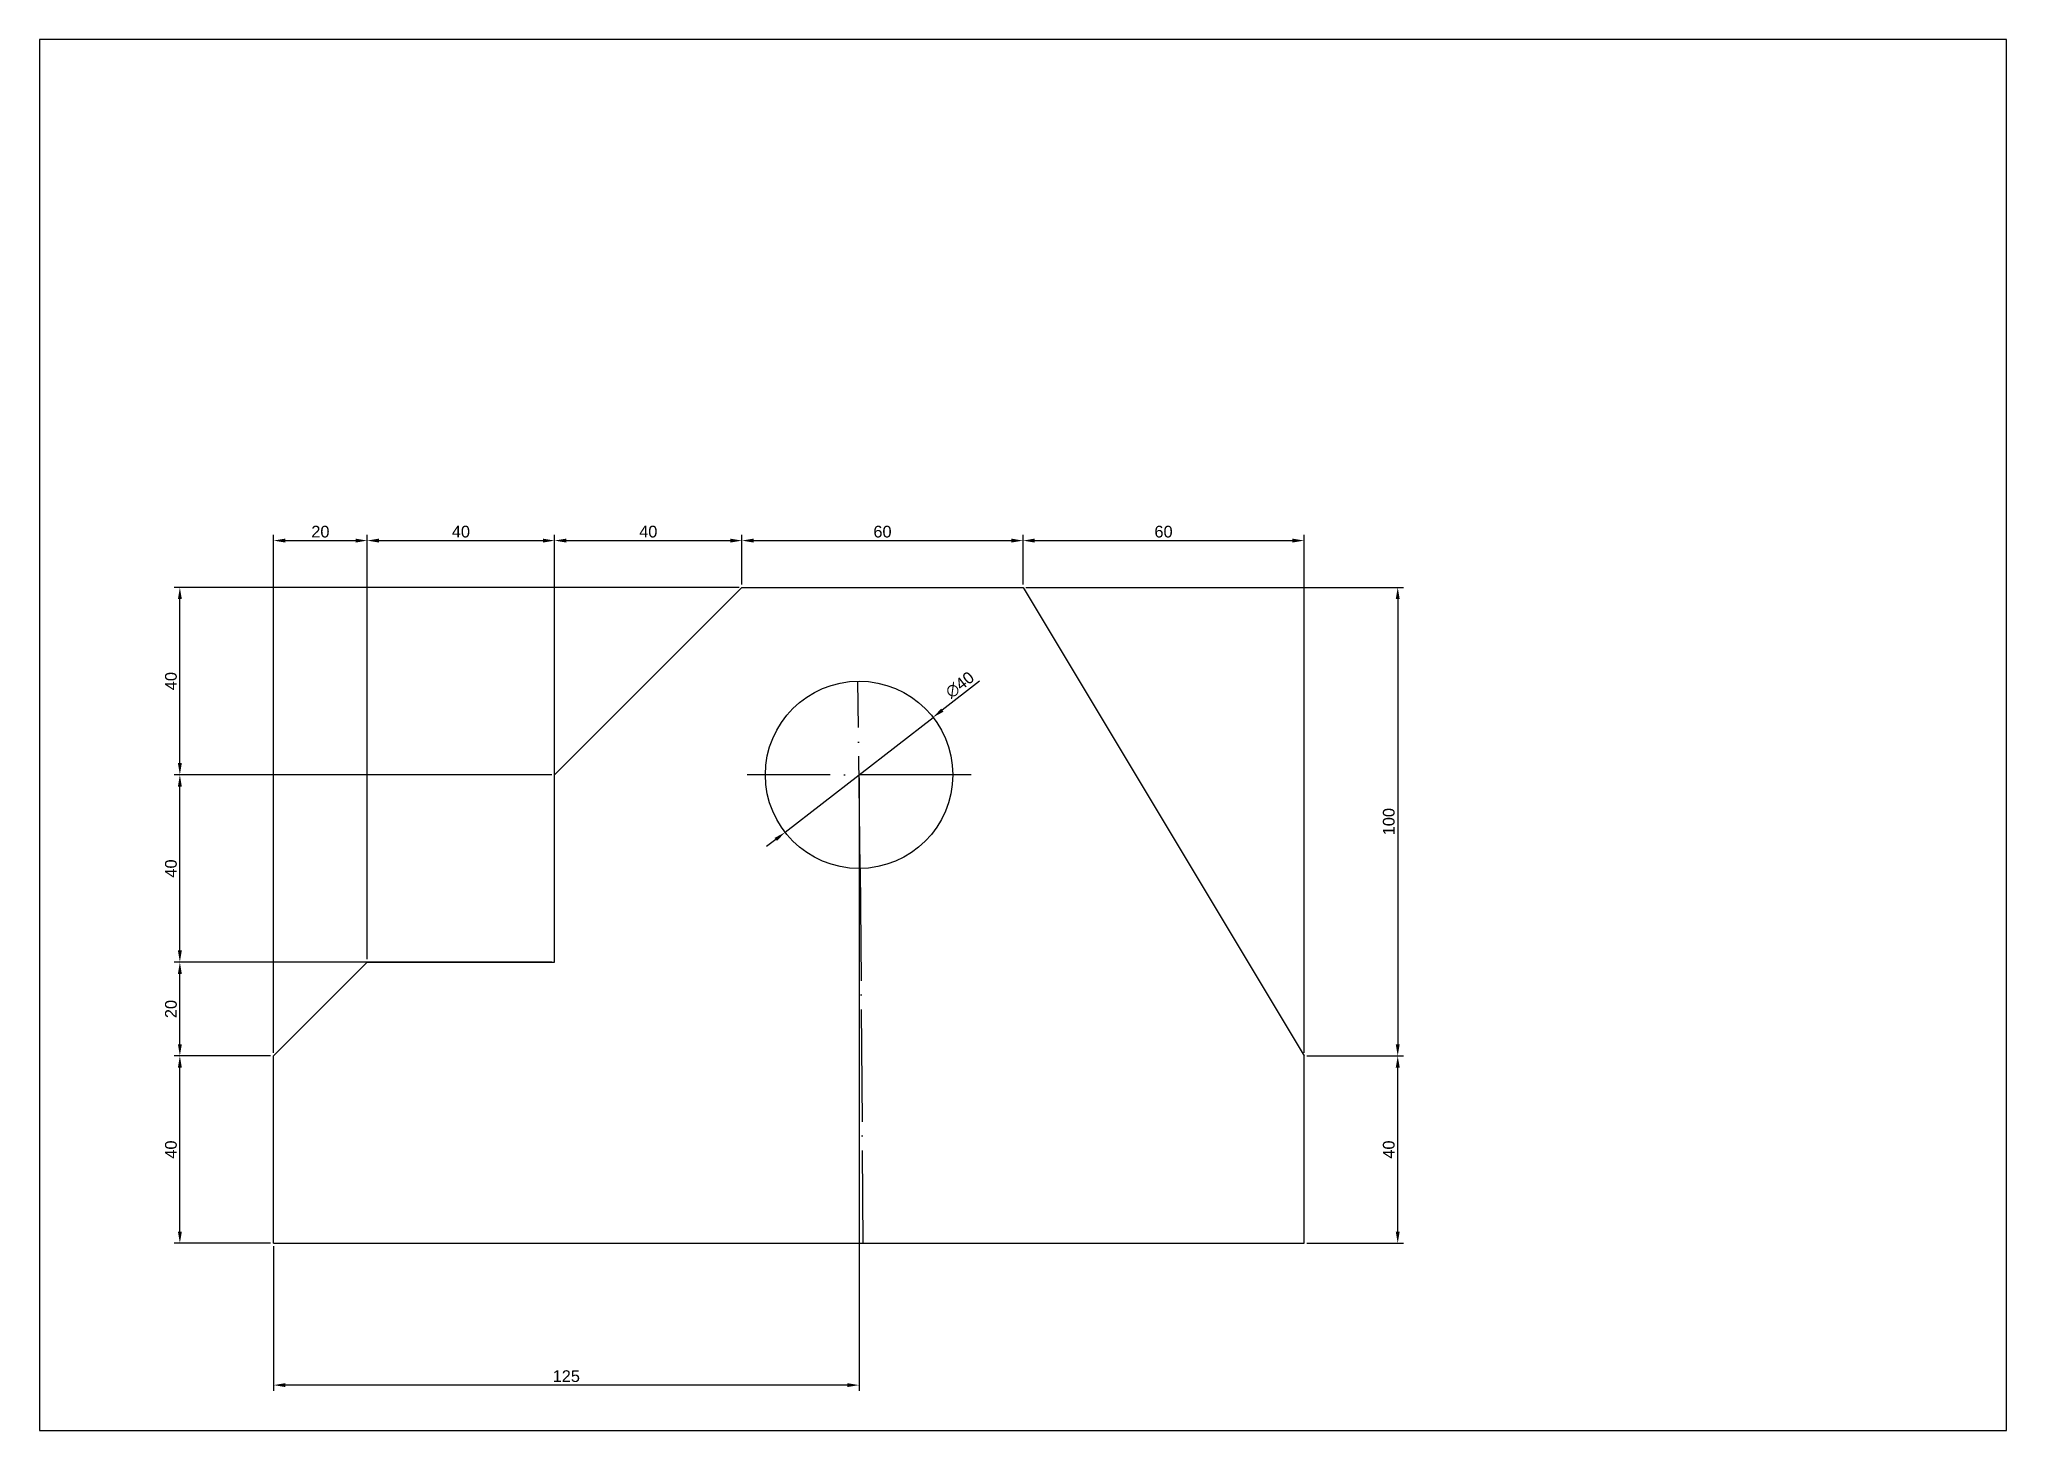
# Model space of a CAD drawing. Header units: millimetres. Extents: x 0 to 420, y 0 to 297.
import ezdxf

# ---------------------------------------------------------------- set-up
doc = ezdxf.new("R2010")
doc.units = ezdxf.units.MM
doc.linetypes.add('ACAD_ISO04W100', pattern=[30, 24, -3, 0, -3])
doc.layers.add('Kontury', color=7, linetype='Continuous', lineweight=30)
for name, color, linetype in [('Osie', 7, 'ACAD_ISO04W100'), ('Pomocnicza', 90, 'Continuous'), ('Wymiary', 140, 'Continuous')]:
    doc.layers.add(name, color=color, linetype=linetype)
doc.styles.get("Standard").update_dxf_attribs({"font": 'arial.ttf'})
doc.dimstyles.new('KURS', dxfattribs={"dimtxt": 2.5, "dimasz": 2.5, "dimexe": 1.25, "dimexo": 0.625, "dimtad": 1, "dimtxsty": 'Standard', "dimcen": 2.5, "dimadec": 0, "dimazin": 0, "dimtfac": 1, "dimtmove": 0, "dimatfit": 3, "dimfxl": 1, "dimarcsym": 0})

# ---------------------------------------------------------------- blocks, each defined once
blk = doc.blocks.new('*D4')
at = {"layer": 'Defpoints', "color": 0, "transparency": 16777216}
for p in [(30, 80), (50, 80), (50, 40)]:
    blk.add_point(p, dxfattribs=at)
at = {"layer": 'Wymiary', "color": 0, "lineweight": -2, "transparency": 16777216}
for p, q in [((49.38, 80), (28.75, 80)), ((30, 42.5), (30, 77.5)), ((49.38, 40), (28.75, 40))]:
    blk.add_line(p, q, dxfattribs=at)
at = {"layer": 'Wymiary', "color": 0, "transparency": 16777216}
for points in [[(29.58, 77.5), (30.42, 77.5), (30, 80)], [(29.58, 42.5), (30.42, 42.5), (30, 40)]]:
    blk.add_solid(points, dxfattribs=at)
at = {"layer": 'Wymiary', "color": 0, "transparency": 16777216, "insert": (28.1, 60), "char_height": 2.5, "attachment_point": 5, "rotation": 90}
blk.add_mtext('40', dxfattribs=at)
blk = doc.blocks.new('*D5')
at = {"layer": 'Defpoints', "color": 0, "transparency": 16777216}
for p in [(30, 100), (70, 100), (50, 80)]:
    blk.add_point(p, dxfattribs=at)
at = {"layer": 'Wymiary', "color": 0, "lineweight": -2, "transparency": 16777216}
for p, q in [((69.38, 100), (28.75, 100)), ((30, 82.5), (30, 97.5)), ((49.38, 80), (28.75, 80))]:
    blk.add_line(p, q, dxfattribs=at)
at = {"layer": 'Wymiary', "color": 0, "transparency": 16777216}
for points in [[(29.58, 97.5), (30.42, 97.5), (30, 100)], [(29.58, 82.5), (30.42, 82.5), (30, 80)]]:
    blk.add_solid(points, dxfattribs=at)
at = {"layer": 'Wymiary', "color": 0, "transparency": 16777216, "insert": (28.1, 90), "char_height": 2.5, "attachment_point": 5, "rotation": 90}
blk.add_mtext('20', dxfattribs=at)
blk = doc.blocks.new('*D6')
at = {"layer": 'Defpoints', "color": 0, "transparency": 16777216}
for p in [(30, 140), (110, 140), (110, 100)]:
    blk.add_point(p, dxfattribs=at)
at = {"layer": 'Wymiary', "color": 0, "lineweight": -2, "transparency": 16777216}
for p, q in [((109.38, 140), (28.75, 140)), ((30, 102.5), (30, 137.5)), ((109.38, 100), (28.75, 100))]:
    blk.add_line(p, q, dxfattribs=at)
at = {"layer": 'Wymiary', "color": 0, "transparency": 16777216}
for points in [[(29.58, 137.5), (30.42, 137.5), (30, 140)], [(29.58, 102.5), (30.42, 102.5), (30, 100)]]:
    blk.add_solid(points, dxfattribs=at)
at = {"layer": 'Wymiary', "color": 0, "transparency": 16777216, "insert": (28.1, 120), "char_height": 2.5, "attachment_point": 5, "rotation": 90}
blk.add_mtext('40', dxfattribs=at)
blk = doc.blocks.new('*D7')
at = {"layer": 'Defpoints', "color": 0, "transparency": 16777216}
for p in [(30, 180), (150, 180), (110, 140)]:
    blk.add_point(p, dxfattribs=at)
at = {"layer": 'Wymiary', "color": 0, "lineweight": -2, "transparency": 16777216}
for p, q in [((149.38, 180), (28.75, 180)), ((30, 142.5), (30, 177.5)), ((109.38, 140), (28.75, 140))]:
    blk.add_line(p, q, dxfattribs=at)
at = {"layer": 'Wymiary', "color": 0, "transparency": 16777216}
for points in [[(29.58, 177.5), (30.42, 177.5), (30, 180)], [(29.58, 142.5), (30.42, 142.5), (30, 140)]]:
    blk.add_solid(points, dxfattribs=at)
at = {"layer": 'Wymiary', "color": 0, "transparency": 16777216, "insert": (28.1, 160), "char_height": 2.5, "attachment_point": 5, "rotation": 90}
blk.add_mtext('40', dxfattribs=at)
blk = doc.blocks.new('*D8')
at = {"layer": 'Defpoints', "color": 0, "transparency": 16777216}
for p in [(70, 190), (70, 100), (50, 80)]:
    blk.add_point(p, dxfattribs=at)
at = {"layer": 'Wymiary', "color": 0, "lineweight": -2, "transparency": 16777216}
for p, q in [((50, 80.62), (50, 191.25)), ((52.5, 190), (67.5, 190)), ((70, 100.62), (70, 191.25))]:
    blk.add_line(p, q, dxfattribs=at)
at = {"layer": 'Wymiary', "color": 0, "transparency": 16777216}
for points in [[(52.5, 190.42), (52.5, 189.58), (50, 190)], [(67.5, 190.42), (67.5, 189.58), (70, 190)]]:
    blk.add_solid(points, dxfattribs=at)
at = {"layer": 'Wymiary', "color": 0, "transparency": 16777216, "insert": (60, 191.9), "char_height": 2.5, "attachment_point": 5}
blk.add_mtext('20', dxfattribs=at)
blk = doc.blocks.new('*D9')
at = {"layer": 'Defpoints', "color": 0, "transparency": 16777216}
for p in [(110, 190), (70, 100), (110, 100)]:
    blk.add_point(p, dxfattribs=at)
at = {"layer": 'Wymiary', "color": 0, "lineweight": -2, "transparency": 16777216}
for p, q in [((70, 100.62), (70, 191.25)), ((72.5, 190), (107.5, 190)), ((110, 100.62), (110, 191.25))]:
    blk.add_line(p, q, dxfattribs=at)
at = {"layer": 'Wymiary', "color": 0, "transparency": 16777216}
for points in [[(72.5, 190.42), (72.5, 189.58), (70, 190)], [(107.5, 190.42), (107.5, 189.58), (110, 190)]]:
    blk.add_solid(points, dxfattribs=at)
at = {"layer": 'Wymiary', "color": 0, "transparency": 16777216, "insert": (90, 191.9), "char_height": 2.5, "attachment_point": 5}
blk.add_mtext('40', dxfattribs=at)
blk = doc.blocks.new('*D10')
at = {"layer": 'Defpoints', "color": 0, "transparency": 16777216}
for p in [(150, 190), (150, 180), (110, 100)]:
    blk.add_point(p, dxfattribs=at)
at = {"layer": 'Wymiary', "color": 0, "lineweight": -2, "transparency": 16777216}
for p, q in [((110, 100.62), (110, 191.25)), ((112.5, 190), (147.5, 190)), ((150, 180.62), (150, 191.25))]:
    blk.add_line(p, q, dxfattribs=at)
at = {"layer": 'Wymiary', "color": 0, "transparency": 16777216}
for points in [[(112.5, 190.42), (112.5, 189.58), (110, 190)], [(147.5, 190.42), (147.5, 189.58), (150, 190)]]:
    blk.add_solid(points, dxfattribs=at)
at = {"layer": 'Wymiary', "color": 0, "transparency": 16777216, "insert": (130, 191.9), "char_height": 2.5, "attachment_point": 5}
blk.add_mtext('40', dxfattribs=at)
blk = doc.blocks.new('*D11')
at = {"layer": 'Defpoints', "color": 0, "transparency": 16777216}
for p in [(210, 190), (150, 180), (210, 180)]:
    blk.add_point(p, dxfattribs=at)
at = {"layer": 'Wymiary', "color": 0, "lineweight": -2, "transparency": 16777216}
for p, q in [((150, 180.62), (150, 191.25)), ((152.5, 190), (207.5, 190)), ((210, 180.62), (210, 191.25))]:
    blk.add_line(p, q, dxfattribs=at)
at = {"layer": 'Wymiary', "color": 0, "transparency": 16777216}
for points in [[(152.5, 190.42), (152.5, 189.58), (150, 190)], [(207.5, 190.42), (207.5, 189.58), (210, 190)]]:
    blk.add_solid(points, dxfattribs=at)
at = {"layer": 'Wymiary', "color": 0, "transparency": 16777216, "insert": (180, 191.9), "char_height": 2.5, "attachment_point": 5}
blk.add_mtext('60', dxfattribs=at)
blk = doc.blocks.new('*D12')
at = {"layer": 'Defpoints', "color": 0, "transparency": 16777216}
for p in [(270, 190), (210, 180), (270, 80)]:
    blk.add_point(p, dxfattribs=at)
at = {"layer": 'Wymiary', "color": 0, "lineweight": -2, "transparency": 16777216}
for p, q in [((210, 180.62), (210, 191.25)), ((212.5, 190), (267.5, 190)), ((270, 80.62), (270, 191.25))]:
    blk.add_line(p, q, dxfattribs=at)
at = {"layer": 'Wymiary', "color": 0, "transparency": 16777216}
for points in [[(212.5, 190.42), (212.5, 189.58), (210, 190)], [(267.5, 190.42), (267.5, 189.58), (270, 190)]]:
    blk.add_solid(points, dxfattribs=at)
at = {"layer": 'Wymiary', "color": 0, "transparency": 16777216, "insert": (240, 191.9), "char_height": 2.5, "attachment_point": 5}
blk.add_mtext('60', dxfattribs=at)
blk = doc.blocks.new('*D13')
at = {"layer": 'Defpoints', "color": 0, "transparency": 16777216}
for p in [(210, 180), (270, 80), (290, 80)]:
    blk.add_point(p, dxfattribs=at)
at = {"layer": 'Wymiary', "color": 0, "lineweight": -2, "transparency": 16777216}
for p, q in [((210.63, 180), (291.25, 180)), ((290, 177.5), (290, 82.5)), ((270.63, 80), (291.25, 80))]:
    blk.add_line(p, q, dxfattribs=at)
at = {"layer": 'Wymiary', "color": 0, "transparency": 16777216}
for points in [[(289.58, 177.5), (290.42, 177.5), (290, 180)], [(289.58, 82.5), (290.42, 82.5), (290, 80)]]:
    blk.add_solid(points, dxfattribs=at)
at = {"layer": 'Wymiary', "color": 0, "transparency": 16777216, "insert": (288.1, 130), "char_height": 2.5, "attachment_point": 5, "rotation": 90}
blk.add_mtext('100', dxfattribs=at)
blk = doc.blocks.new('*D14')
at = {"layer": 'Defpoints', "color": 0, "transparency": 16777216}
for p in [(270, 80), (290, 80), (270, 40)]:
    blk.add_point(p, dxfattribs=at)
at = {"layer": 'Wymiary', "color": 0, "lineweight": -2, "transparency": 16777216}
for p, q in [((270.63, 80), (291.25, 80)), ((290, 42.5), (290, 77.5)), ((270.63, 40), (291.25, 40))]:
    blk.add_line(p, q, dxfattribs=at)
at = {"layer": 'Wymiary', "color": 0, "transparency": 16777216}
for points in [[(289.58, 77.5), (290.42, 77.5), (290, 80)], [(289.58, 42.5), (290.42, 42.5), (290, 40)]]:
    blk.add_solid(points, dxfattribs=at)
at = {"layer": 'Wymiary', "color": 0, "transparency": 16777216, "insert": (288.1, 60), "char_height": 2.5, "attachment_point": 5, "rotation": 90}
blk.add_mtext('40', dxfattribs=at)
blk = doc.blocks.new('*D15')
at = {"layer": 'Defpoints', "color": 0, "transparency": 16777216}
for p in [(190.8, 152.27), (159.2, 127.73)]:
    blk.add_point(p, dxfattribs=at)
at = {"layer": 'Wymiary', "color": 0, "lineweight": -2, "transparency": 16777216}
for p, q in [((200.7, 159.96), (192.77, 153.8)), ((159.2, 127.73), (190.8, 152.27)), ((157.23, 126.2), (155.25, 124.67))]:
    blk.add_line(p, q, dxfattribs=at)
at = {"layer": 'Wymiary', "color": 0, "transparency": 16777216}
for points in [[(192.52, 154.13), (193.03, 153.47), (190.8, 152.27)], [(156.97, 126.53), (157.48, 125.87), (159.2, 127.73)]]:
    blk.add_solid(points, dxfattribs=at)
at = {"layer": 'Wymiary', "color": 0, "transparency": 16777216, "insert": (196.52, 159.2), "char_height": 2.5, "attachment_point": 5, "rotation": 37.8289}
blk.add_mtext('∅40', dxfattribs=at)
blk = doc.blocks.new('*D16')
at = {"layer": 'Defpoints', "color": 0, "transparency": 16777216}
for p in [(175, 140), (50, 40), (50, 9.72)]:
    blk.add_point(p, dxfattribs=at)
at = {"layer": 'Wymiary', "color": 0, "lineweight": -2, "transparency": 16777216}
for p, q in [((175, 139.38), (175, 8.47)), ((50, 39.38), (50, 8.47)), ((172.5, 9.72), (52.5, 9.72))]:
    blk.add_line(p, q, dxfattribs=at)
at = {"layer": 'Wymiary', "color": 0, "transparency": 16777216}
for points in [[(52.5, 10.14), (52.5, 9.31), (50, 9.72)], [(172.5, 10.14), (172.5, 9.31), (175, 9.72)]]:
    blk.add_solid(points, dxfattribs=at)
at = {"layer": 'Wymiary', "color": 0, "transparency": 16777216, "insert": (112.5, 11.62), "char_height": 2.5, "attachment_point": 5}
blk.add_mtext('125', dxfattribs=at)

msp = doc.modelspace()

# ---------------------------------------------------------------- linework, layer by layer
at = {"layer": 'Kontury'}
for p, q in [((110, 140), (150, 180)), ((150, 180), (210, 180)), ((210, 180), (270, 80)), ((110, 100), (110, 140)), ((50, 80), (70, 100)), ((70, 100), (110, 100)), ((50, 40), (50, 80)), ((270, 40), (270, 80)), ((50, 40), (270, 40))]:
    msp.add_line(p, q, dxfattribs=at)
msp.add_circle((175, 140), 20, dxfattribs=at)
at = {"layer": 'Osie'}
for p, q in [((175.254, 120), (174.746, 160)), ((198.904, 140), (151.096, 140)), ((175.254, 120), (175.811, 40))]:
    msp.add_line(p, q, dxfattribs=at)
at = {"layer": 'Pomocnicza'}
msp.add_lwpolyline([(0, 0), (420, 0), (420, 297), (0, 297)], close=True, dxfattribs=at)

# ---------------------------------------------------------------- dimensions: what is measured, and where the dimension line sits
at = {"layer": 'Wymiary'}
for base, p1, p2, picture, middle in [((70, 190), (50, 80), (70, 100), '*D8', (60, 191.901)), ((50, 9.722), (175, 140), (50, 40), '*D16', (112.5, 11.624))]:
    dim = msp.add_linear_dim(base=base, p1=p1, p2=p2, dimstyle='KURS', dxfattribs=at)
    dim.commit()
    dim.dimension.update_dxf_attribs({"geometry": picture, "text_midpoint": middle})
for base, p1, p2, picture, middle in [((110, 190), (70, 100), (110, 100), '*D9', (90, 191.901)), ((150, 190), (110, 100), (150, 180), '*D10', (130, 191.901)), ((210, 190), (150, 180), (210, 180), '*D11', (180, 191.901)), ((270, 190), (210, 180), (270, 80), '*D12', (240, 191.901))]:
    dim = msp.add_linear_dim(base=base, p1=p1, p2=p2, dimstyle='KURS', override={"dimtmove": 1}, dxfattribs=at)
    dim.commit()
    dim.dimension.update_dxf_attribs({"geometry": picture, "text_midpoint": middle})
for base, p1, p2, picture, middle in [((30, 180), (110, 140), (150, 180), '*D7', (28.099, 160)), ((290, 80), (210, 180), (270, 80), '*D13', (288.099, 130)), ((30, 140), (110, 100), (110, 140), '*D6', (28.099, 120)), ((30, 100), (50, 80), (70, 100), '*D5', (28.099, 90)), ((30, 80), (50, 40), (50, 80), '*D4', (28.099, 60)), ((290, 80), (270, 40), (270, 80), '*D14', (288.099, 60))]:
    dim = msp.add_linear_dim(base=base, p1=p1, p2=p2, angle=90, dimstyle='KURS', dxfattribs=at)
    dim.commit()
    dim.dimension.update_dxf_attribs({"geometry": picture, "text_midpoint": middle})
dim = msp.add_diameter_dim_2p(p1=(159.203, 127.734), p2=(190.797, 152.266), dimstyle='KURS', dxfattribs=at)
dim.commit()
dim.dimension.update_dxf_attribs({"geometry": '*D15', "text_midpoint": (197.725, 157.646)})

doc.saveas('drawing.dxf')
